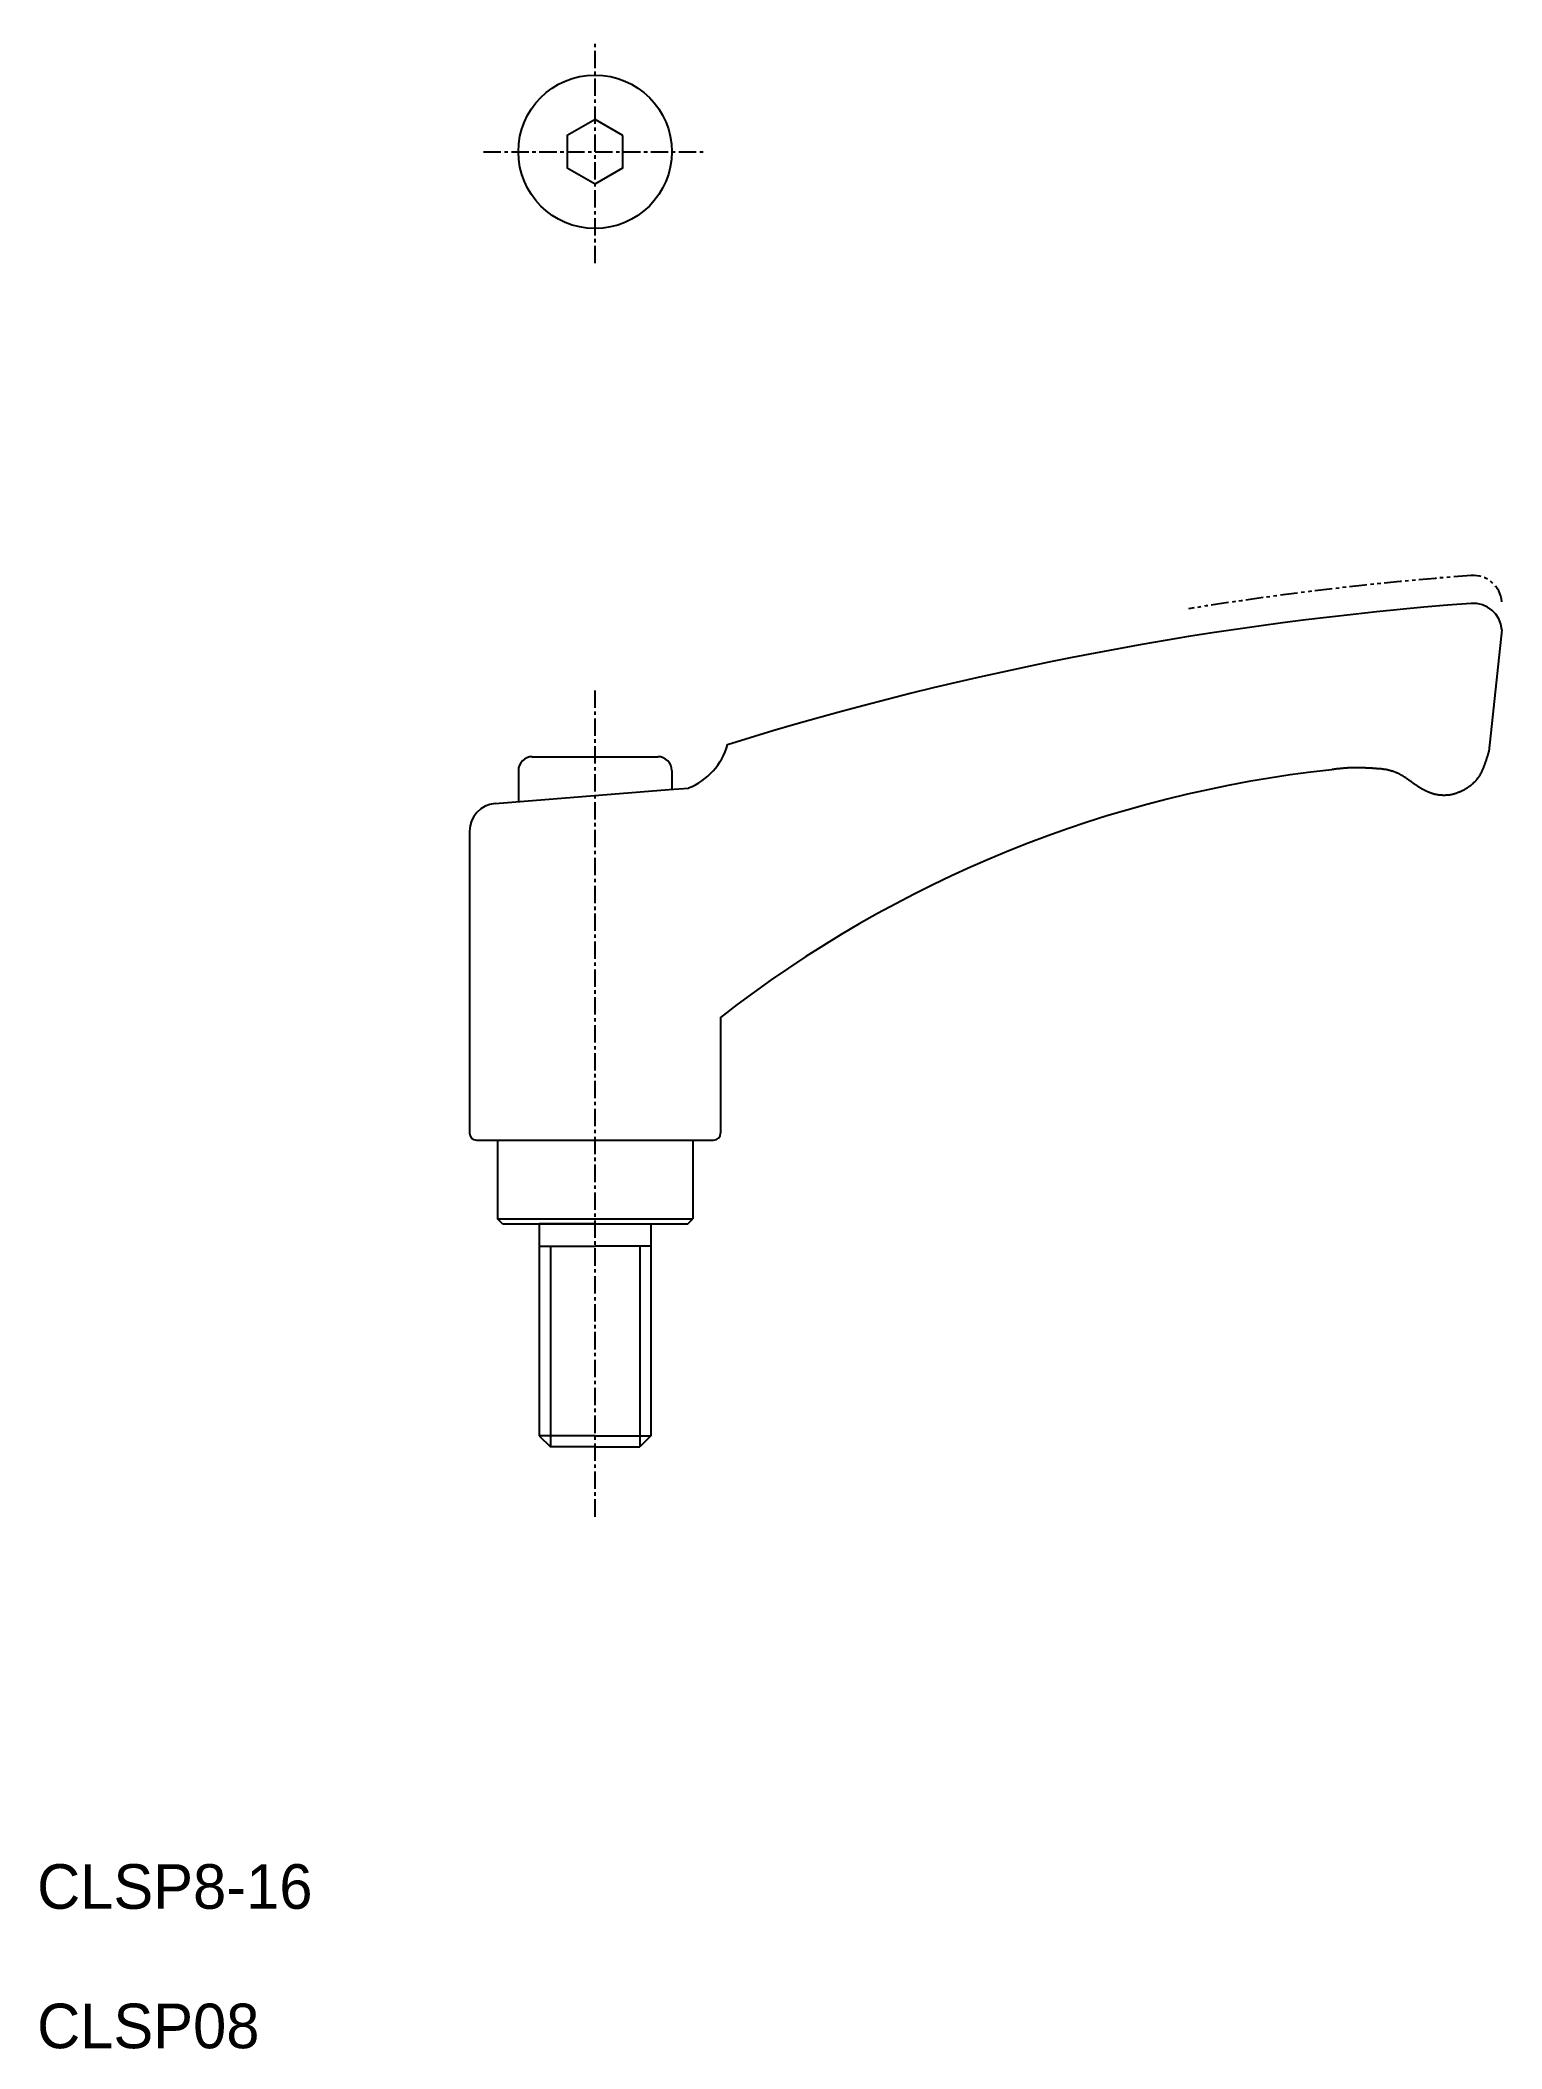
# Model space of a CAD drawing. Extents: x -2292 to -2187, y -904 to -759.
import ezdxf

# ---------------------------------------------------------------- set-up
doc = ezdxf.new("R2010")
doc.units = 0
doc.linetypes.add('CENTER', pattern=[2, 1.25, -0.25, 0.25, -0.25])
doc.linetypes.add('PHANTOM', pattern=[2.5, 1.25, -0.25, 0.25, -0.25, 0.25, -0.25])
doc.layers.get('0').update_dxf_attribs({"linetype": 'CONTINUOUS'})
doc.layers.add('CENTER', color=1, linetype='CENTER')

msp = doc.modelspace()

# ---------------------------------------------------------------- linework, layer by layer
at = {"color": 7, "linetype": 'CONTINUOUS'}
for p, q in [((-2187.47, -801.76), (-2188.41, -810.48)), ((-2256.97, -810.86), (-2247.97, -810.86)), ((-2257.97, -811.86), (-2257.97, -814.09)), ((-2246.97, -811.86), (-2246.97, -813.2)), ((-2259.63, -814.22), (-2247.16, -813.22)), ((-2247.16, -813.22), (-2245.77, -813.11)), ((-2261.47, -816.21), (-2261.47, -837.86)), ((-2243.47, -829.55), (-2243.47, -837.86)), ((-2260.97, -838.36), (-2243.97, -838.36)), ((-2259.47, -838.36), (-2259.47, -844)), ((-2245.47, -838.36), (-2245.47, -844)), ((-2259.1, -844.36), (-2259.47, -844)), ((-2259.47, -844), (-2245.47, -844)), ((-2245.83, -844.36), (-2245.47, -844)), ((-2259.1, -844.36), (-2245.83, -844.36)), ((-2252.47, -844.36), (-2256.47, -844.36)), ((-2256.47, -844.36), (-2256.47, -859.56)), ((-2252.47, -844.36), (-2248.47, -844.36)), ((-2248.47, -844.36), (-2248.47, -859.56)), ((-2256.47, -845.96), (-2252.47, -845.96)), ((-2248.47, -845.96), (-2252.47, -845.96)), ((-2256.47, -859.56), (-2255.67, -860.36)), ((-2252.47, -859.56), (-2256.47, -859.56)), ((-2252.47, -859.56), (-2248.47, -859.56)), ((-2248.47, -859.56), (-2249.27, -860.36)), ((-2252.47, -860.36), (-2255.67, -860.36)), ((-2252.47, -860.36), (-2249.27, -860.36))]:
    msp.add_line(p, q, dxfattribs=at)
at = {"color": 3}
for p, q in [((-2255.67, -845.96), (-2255.67, -860.36)), ((-2249.27, -845.96), (-2249.27, -860.36))]:
    msp.add_line(p, q, dxfattribs=at)
at = {"color": 7, "linetype": 'CONTINUOUS'}
msp.add_lwpolyline([(-2250.47, -766.32), (-2252.47, -765.17), (-2254.47, -766.32), (-2254.47, -768.63), (-2252.47, -769.79), (-2250.47, -768.63)], close=True, dxfattribs=at)
at = {"color": 7}
msp.add_polyline3d([(-2188.41, -810.48, 0), (-2188.41, -810.49, 0), (-2188.41, -810.49, 0), (-2188.41, -810.5, 0), (-2188.42, -810.51, 0), (-2188.42, -810.52, 0), (-2188.42, -810.54, 0), (-2188.43, -810.56, 0), (-2188.44, -810.59, 0), (-2188.44, -810.61, 0), (-2188.45, -810.64, 0), (-2188.46, -810.67, 0), (-2188.47, -810.7, 0), (-2188.48, -810.73, 0), (-2188.49, -810.77, 0), (-2188.5, -810.81, 0), (-2188.52, -810.85, 0), (-2188.53, -810.89, 0), (-2188.54, -810.93, 0), (-2188.56, -810.97, 0), (-2188.57, -811.02, 0), (-2188.58, -811.06, 0), (-2188.6, -811.11, 0), (-2188.62, -811.16, 0), (-2188.63, -811.2, 0), (-2188.65, -811.25, 0), (-2188.67, -811.3, 0), (-2188.68, -811.35, 0), (-2188.7, -811.4, 0), (-2188.72, -811.45, 0), (-2188.74, -811.5, 0), (-2188.76, -811.54, 0), (-2188.77, -811.59, 0), (-2188.79, -811.64, 0), (-2188.81, -811.69, 0), (-2188.83, -811.73, 0), (-2188.85, -811.78, 0), (-2188.87, -811.82, 0), (-2188.89, -811.87, 0), (-2188.91, -811.91, 0), (-2188.93, -811.95, 0), (-2188.95, -811.99, 0), (-2188.97, -812.03, 0), (-2188.99, -812.07, 0), (-2189.01, -812.11, 0), (-2189.03, -812.14, 0), (-2189.05, -812.18, 0), (-2189.07, -812.22, 0), (-2189.09, -812.25, 0), (-2189.11, -812.29, 0), (-2189.14, -812.32, 0), (-2189.16, -812.35, 0), (-2189.18, -812.38, 0), (-2189.2, -812.41, 0), (-2189.22, -812.45, 0), (-2189.25, -812.48, 0), (-2189.27, -812.5, 0), (-2189.29, -812.53, 0), (-2189.32, -812.56, 0), (-2189.34, -812.59, 0), (-2189.36, -812.62, 0), (-2189.39, -812.64, 0), (-2189.41, -812.67, 0), (-2189.44, -812.7, 0), (-2189.46, -812.72, 0), (-2189.49, -812.74, 0), (-2189.51, -812.77, 0), (-2189.54, -812.79, 0), (-2189.56, -812.82, 0), (-2189.59, -812.84, 0), (-2189.62, -812.86, 0), (-2189.64, -812.88, 0), (-2189.67, -812.91, 0), (-2189.7, -812.93, 0), (-2189.72, -812.95, 0), (-2189.75, -812.97, 0), (-2189.78, -812.99, 0), (-2189.81, -813.01, 0), (-2189.84, -813.03, 0), (-2189.87, -813.05, 0), (-2189.9, -813.07, 0), (-2189.93, -813.09, 0), (-2189.96, -813.11, 0), (-2189.99, -813.13, 0), (-2190.02, -813.15, 0), (-2190.05, -813.17, 0), (-2190.09, -813.19, 0), (-2190.12, -813.21, 0), (-2190.15, -813.23, 0), (-2190.18, -813.25, 0), (-2190.22, -813.26, 0), (-2190.25, -813.28, 0), (-2190.29, -813.3, 0), (-2190.32, -813.32, 0), (-2190.35, -813.34, 0), (-2190.39, -813.35, 0), (-2190.42, -813.37, 0), (-2190.46, -813.38, 0), (-2190.49, -813.4, 0), (-2190.53, -813.41, 0), (-2190.57, -813.43, 0), (-2190.6, -813.44, 0), (-2190.64, -813.46, 0), (-2190.67, -813.47, 0), (-2190.71, -813.48, 0), (-2190.75, -813.5, 0), (-2190.78, -813.51, 0), (-2190.82, -813.52, 0), (-2190.86, -813.53, 0), (-2190.9, -813.54, 0), (-2190.93, -813.55, 0), (-2190.97, -813.56, 0), (-2191.01, -813.57, 0), (-2191.05, -813.58, 0), (-2191.08, -813.59, 0), (-2191.12, -813.6, 0), (-2191.16, -813.6, 0), (-2191.2, -813.61, 0), (-2191.24, -813.61, 0), (-2191.27, -813.62, 0), (-2191.31, -813.62, 0), (-2191.35, -813.63, 0), (-2191.39, -813.63, 0), (-2191.43, -813.63, 0), (-2191.47, -813.63, 0), (-2191.51, -813.64, 0), (-2191.54, -813.64, 0), (-2191.58, -813.64, 0), (-2191.62, -813.64, 0), (-2191.66, -813.64, 0), (-2191.7, -813.64, 0), (-2191.74, -813.63, 0), (-2191.77, -813.63, 0), (-2191.81, -813.63, 0), (-2191.85, -813.63, 0), (-2191.89, -813.62, 0), (-2191.93, -813.62, 0), (-2191.97, -813.61, 0), (-2192, -813.61, 0), (-2192.04, -813.6, 0), (-2192.08, -813.6, 0), (-2192.12, -813.59, 0), (-2192.16, -813.58, 0), (-2192.19, -813.57, 0), (-2192.23, -813.57, 0), (-2192.27, -813.56, 0), (-2192.31, -813.55, 0), (-2192.34, -813.54, 0), (-2192.38, -813.53, 0), (-2192.42, -813.52, 0), (-2192.45, -813.51, 0), (-2192.49, -813.49, 0), (-2192.53, -813.48, 0), (-2192.56, -813.47, 0), (-2192.6, -813.46, 0), (-2192.64, -813.44, 0), (-2192.67, -813.43, 0), (-2192.71, -813.41, 0), (-2192.74, -813.4, 0), (-2192.78, -813.39, 0), (-2192.81, -813.37, 0), (-2192.85, -813.35, 0), (-2192.88, -813.34, 0), (-2192.92, -813.32, 0), (-2192.95, -813.3, 0), (-2192.99, -813.29, 0), (-2193.02, -813.27, 0), (-2193.05, -813.25, 0), (-2193.09, -813.23, 0), (-2193.12, -813.22, 0), (-2193.15, -813.2, 0), (-2193.19, -813.18, 0), (-2193.22, -813.16, 0), (-2193.25, -813.14, 0), (-2193.29, -813.12, 0), (-2193.32, -813.1, 0), (-2193.35, -813.08, 0), (-2193.38, -813.06, 0), (-2193.42, -813.04, 0), (-2193.45, -813.01, 0), (-2193.48, -812.99, 0), (-2193.51, -812.97, 0), (-2193.54, -812.95, 0), (-2193.58, -812.93, 0), (-2193.61, -812.91, 0), (-2193.64, -812.89, 0), (-2193.67, -812.87, 0), (-2193.7, -812.84, 0), (-2193.73, -812.82, 0), (-2193.77, -812.8, 0), (-2193.8, -812.78, 0), (-2193.83, -812.75, 0), (-2193.86, -812.73, 0), (-2193.89, -812.71, 0), (-2193.92, -812.69, 0), (-2193.95, -812.66, 0), (-2193.98, -812.64, 0), (-2194.02, -812.62, 0), (-2194.05, -812.6, 0), (-2194.08, -812.58, 0), (-2194.11, -812.55, 0), (-2194.14, -812.53, 0), (-2194.17, -812.51, 0), (-2194.2, -812.49, 0), (-2194.24, -812.47, 0), (-2194.27, -812.45, 0), (-2194.3, -812.42, 0), (-2194.33, -812.4, 0), (-2194.36, -812.38, 0), (-2194.39, -812.36, 0), (-2194.43, -812.34, 0), (-2194.46, -812.32, 0), (-2194.49, -812.3, 0), (-2194.52, -812.28, 0), (-2194.55, -812.26, 0), (-2194.59, -812.24, 0), (-2194.62, -812.22, 0), (-2194.65, -812.2, 0), (-2194.68, -812.18, 0), (-2194.72, -812.17, 0), (-2194.75, -812.15, 0), (-2194.78, -812.13, 0), (-2194.81, -812.11, 0), (-2194.85, -812.1, 0), (-2194.88, -812.08, 0), (-2194.91, -812.06, 0), (-2194.95, -812.05, 0), (-2194.98, -812.03, 0), (-2195.02, -812.02, 0), (-2195.05, -812, 0), (-2195.08, -811.99, 0), (-2195.12, -811.97, 0), (-2195.15, -811.96, 0), (-2195.19, -811.95, 0), (-2195.22, -811.93, 0), (-2195.26, -811.92, 0), (-2195.29, -811.91, 0), (-2195.33, -811.9, 0), (-2195.37, -811.89, 0), (-2195.4, -811.88, 0), (-2195.44, -811.87, 0), (-2195.47, -811.86, 0), (-2195.51, -811.85, 0), (-2195.55, -811.84, 0), (-2195.58, -811.83, 0), (-2195.62, -811.82, 0), (-2195.66, -811.81, 0), (-2195.69, -811.81, 0), (-2195.73, -811.8, 0), (-2195.77, -811.79, 0), (-2195.81, -811.79, 0), (-2195.84, -811.78, 0), (-2195.88, -811.77, 0), (-2195.92, -811.77, 0), (-2195.96, -811.76, 0), (-2195.99, -811.76, 0), (-2196.03, -811.75, 0), (-2196.07, -811.75, 0), (-2196.11, -811.74, 0), (-2196.15, -811.74, 0), (-2196.18, -811.74, 0), (-2196.22, -811.73, 0), (-2196.26, -811.73, 0), (-2196.3, -811.72, 0), (-2196.34, -811.72, 0), (-2196.38, -811.72, 0), (-2196.42, -811.72, 0), (-2196.45, -811.71, 0), (-2196.49, -811.71, 0), (-2196.53, -811.71, 0), (-2196.57, -811.71, 0), (-2196.61, -811.7, 0), (-2196.65, -811.7, 0), (-2196.69, -811.7, 0), (-2196.72, -811.7, 0), (-2196.76, -811.69, 0), (-2196.8, -811.69, 0), (-2196.84, -811.69, 0), (-2196.88, -811.69, 0), (-2196.92, -811.69, 0), (-2196.96, -811.69, 0), (-2196.99, -811.68, 0), (-2197.03, -811.68, 0), (-2197.07, -811.68, 0), (-2197.11, -811.68, 0), (-2197.15, -811.68, 0), (-2197.19, -811.68, 0), (-2197.22, -811.68, 0), (-2197.26, -811.67, 0), (-2197.3, -811.67, 0), (-2197.34, -811.67, 0), (-2197.38, -811.67, 0), (-2197.41, -811.67, 0), (-2197.45, -811.67, 0), (-2197.49, -811.67, 0), (-2197.53, -811.67, 0), (-2197.57, -811.67, 0), (-2197.6, -811.67, 0), (-2197.64, -811.66, 0), (-2197.68, -811.66, 0), (-2197.72, -811.66, 0), (-2197.75, -811.66, 0), (-2197.79, -811.66, 0), (-2197.83, -811.66, 0), (-2197.87, -811.66, 0), (-2197.91, -811.66, 0), (-2197.94, -811.66, 0), (-2197.98, -811.66, 0), (-2198.02, -811.66, 0), (-2198.06, -811.66, 0), (-2198.09, -811.66, 0), (-2198.13, -811.66, 0), (-2198.17, -811.66, 0), (-2198.21, -811.66, 0), (-2198.25, -811.66, 0), (-2198.28, -811.67, 0), (-2198.32, -811.67, 0), (-2198.36, -811.67, 0), (-2198.4, -811.67, 0), (-2198.43, -811.67, 0), (-2198.47, -811.67, 0), (-2198.51, -811.67, 0), (-2198.55, -811.68, 0), (-2198.59, -811.68, 0), (-2198.62, -811.68, 0), (-2198.66, -811.68, 0), (-2198.7, -811.68, 0), (-2198.74, -811.69, 0), (-2198.78, -811.69, 0), (-2198.81, -811.69, 0), (-2198.85, -811.7, 0), (-2198.89, -811.7, 0), (-2198.93, -811.7, 0), (-2198.97, -811.71, 0), (-2199.01, -811.71, 0), (-2199.04, -811.71, 0), (-2199.08, -811.72, 0), (-2199.12, -811.72, 0), (-2199.16, -811.73, 0), (-2199.2, -811.73, 0), (-2199.24, -811.74, 0), (-2199.27, -811.74, 0), (-2199.31, -811.74, 0), (-2199.35, -811.75, 0), (-2199.39, -811.75, 0), (-2199.43, -811.76, 0), (-2199.47, -811.76, 0), (-2199.5, -811.77, 0), (-2199.54, -811.78, 0), (-2199.58, -811.78, 0), (-2199.62, -811.79, 0), (-2199.65, -811.79, 0)], dxfattribs=at)
at = {"color": 7, "linetype": 'CONTINUOUS'}
msp.add_circle((-2252.47, -767.48), 5.5, dxfattribs=at)
at = {"color": 3, "linetype": 'PHANTOM'}
for centre, radius, start, end in [((-2171.64, -1037.99), 240.8, 94.2941, 99.147), ((-2189.53, -799.93), 2.07, 4.7437, 93.7297)]:
    msp.add_arc(centre, radius, start, end, dxfattribs=at)
at = {"color": 7, "linetype": 'CONTINUOUS'}
for centre, radius, start, end in [((-2171.64, -1039.99), 240.8, 94.2941, 107.2323), ((-2189.53, -801.93), 2.07, 4.7437, 93.7297), ((-2256.97, -811.86), 1, 90, 180), ((-2247.97, -811.86), 1, 0, 90), ((-2247.49, -808.74), 4.69, 291.467, 344.4521), ((-2190.43, -897.49), 86.19, 96.1454, 127.9814), ((-2259.47, -816.21), 2, 94.5943, 180), ((-2260.97, -837.86), 0.5, 180, 270), ((-2243.97, -837.86), 0.5, 270, 0)]:
    msp.add_arc(centre, radius, start, end, dxfattribs=at)
at = {"layer": 'CENTER', "color": 1, "linetype": 'CENTER'}
for p, q in [((-2252.47, -775.48), (-2252.47, -759.48)), ((-2260.47, -767.48), (-2244.47, -767.48)), ((-2252.47, -865.36), (-2252.47, -805.86))]:
    msp.add_line(p, q, dxfattribs=at)

# ---------------------------------------------------------------- texts
at = {"color": 7, "linetype": 'CONTINUOUS'}
for s, p in [('CLSP8-16', (-2292.47, -893.48)), ('CLSP08', (-2292.47, -903.48))]:
    msp.add_text(s, height=3.2, dxfattribs=at).set_placement(p)

doc.saveas('drawing.dxf')
